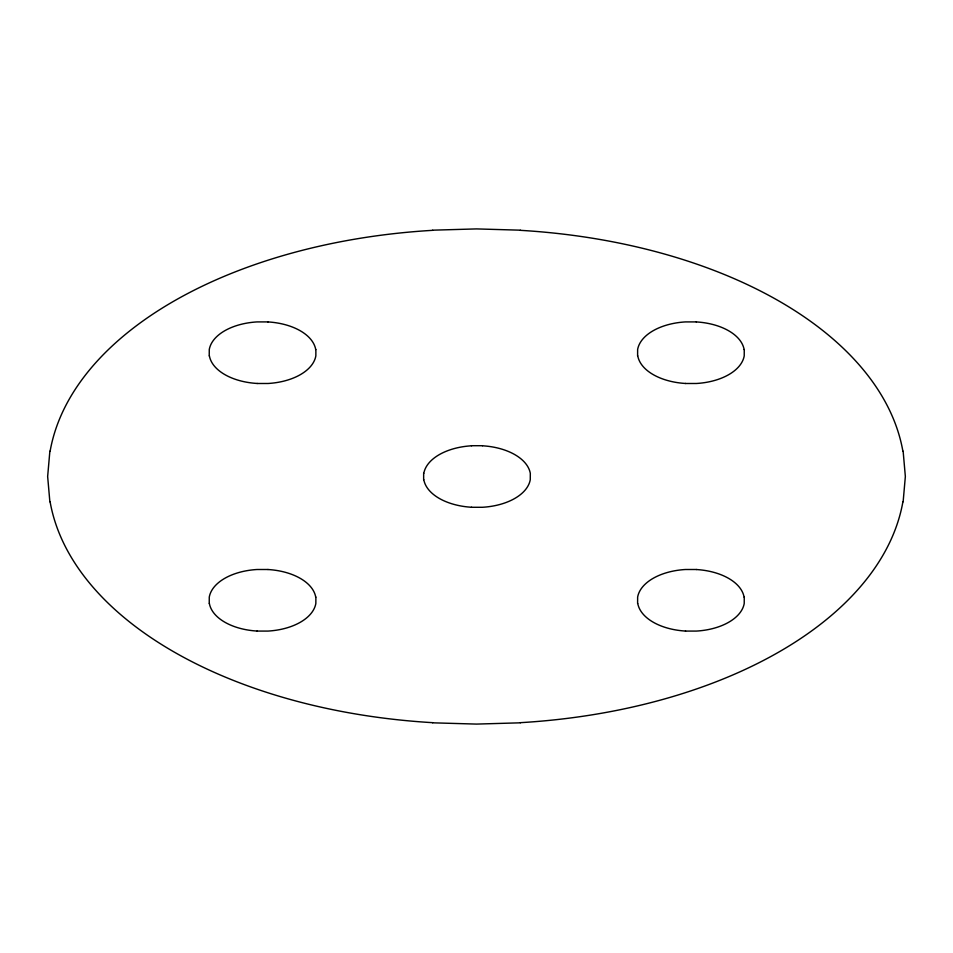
<?xml version="1.0" encoding="UTF-8"?>
<svg xmlns="http://www.w3.org/2000/svg" width="953" height="953" viewBox="0 0 953 953"><rect width="100%" height="100%" fill="white"/><g stroke="black" fill="none" stroke-linecap="round" stroke-linejoin="round"><path stroke-width="1.43" d="M49.866 451.186L47.65 476.5L49.866 501.814M423.656 473.331L423.644 479.657M903.134 501.814L905.35 476.5L903.134 451.186M432.65 230.185L476.5 228.911L520.35 230.185M471.497 445.706L482.456 445.706M520.35 722.815L476.5 724.089L432.65 722.815M696.405 569.501L685.445 569.501A53.499 30.889 0 0 0 637.64 597.126L637.605 603.452M696.405 321.911L685.445 321.911A53.511 30.901 0 0 0 637.628 349.537L637.605 355.862M268.031 321.911L257.072 321.911A53.499 30.889 0 0 0 209.267 349.537L209.231 355.862M685.445 383.487L696.417 383.487A53.499 30.889 0 0 0 744.222 355.862L744.257 349.537M257.072 383.487L268.043 383.487A53.499 30.889 0 0 0 315.848 355.862L315.884 349.537M471.497 507.282L482.456 507.282A53.511 30.901 0 0 0 530.273 479.657L530.309 473.331A53.511 30.901 0 0 0 482.456 445.79M268.031 569.501L257.072 569.501A53.499 30.889 0 0 0 209.267 597.126L209.231 603.463M685.445 631.077L696.417 631.077A53.499 30.889 0 0 0 744.222 603.463L744.257 597.126M257.072 631.077L268.031 631.077A53.511 30.901 0 0 0 315.848 603.452L315.884 597.126M432.674 722.672A428.147 247.196 0 0 1 50.104 501.802M50.116 451.198A428.135 247.184 0 0 1 432.674 230.328M520.326 230.328A428.135 247.184 0 0 1 902.884 451.198M902.896 501.802A428.135 247.184 0 0 1 520.326 722.672M685.588 631.065A53.499 30.889 0 0 1 637.771 603.463M696.286 569.525A53.499 30.889 0 0 1 744.09 597.138M685.588 383.475A53.499 30.889 0 0 1 637.771 355.862M696.286 321.923A53.511 30.901 0 0 1 744.114 349.537M257.203 631.065A53.511 30.901 0 0 1 209.374 603.452M267.912 569.513A53.499 30.889 0 0 1 315.729 597.126M257.215 383.463A53.499 30.889 0 0 1 209.398 355.862M267.9 321.923A53.499 30.889 0 0 1 315.717 349.537M471.628 507.258A53.511 30.901 0 0 1 423.799 479.657M423.799 473.391A53.511 30.901 0 0 1 471.628 445.79"/></g></svg>
